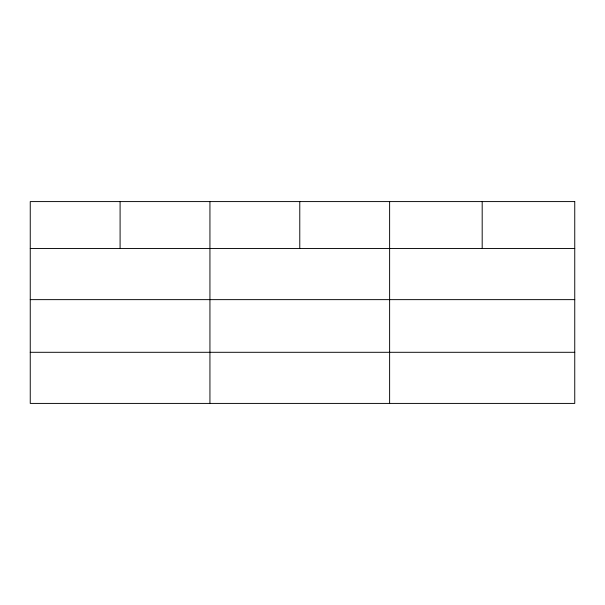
<?xml version="1.0" encoding="UTF-8"?>
<svg xmlns="http://www.w3.org/2000/svg" width="605" height="605" viewBox="0 0 605 605"><rect width="100%" height="100%" fill="white"/><g stroke="black" fill="none" stroke-linecap="round" stroke-linejoin="round"><path stroke-width="0.91" d="M30.25 248.519L574.75 248.519M30.25 299.634L574.75 299.634M30.25 352.299L574.75 352.299M482.185 201.586L482.185 248.519M389.62 201.586L389.62 403.414M299.777 201.586L299.777 248.519M209.935 201.586L209.935 403.414M120.093 201.586L120.093 248.519M574.75 201.586L30.25 201.586L30.25 403.414L574.75 403.414L574.75 201.586"/></g></svg>
